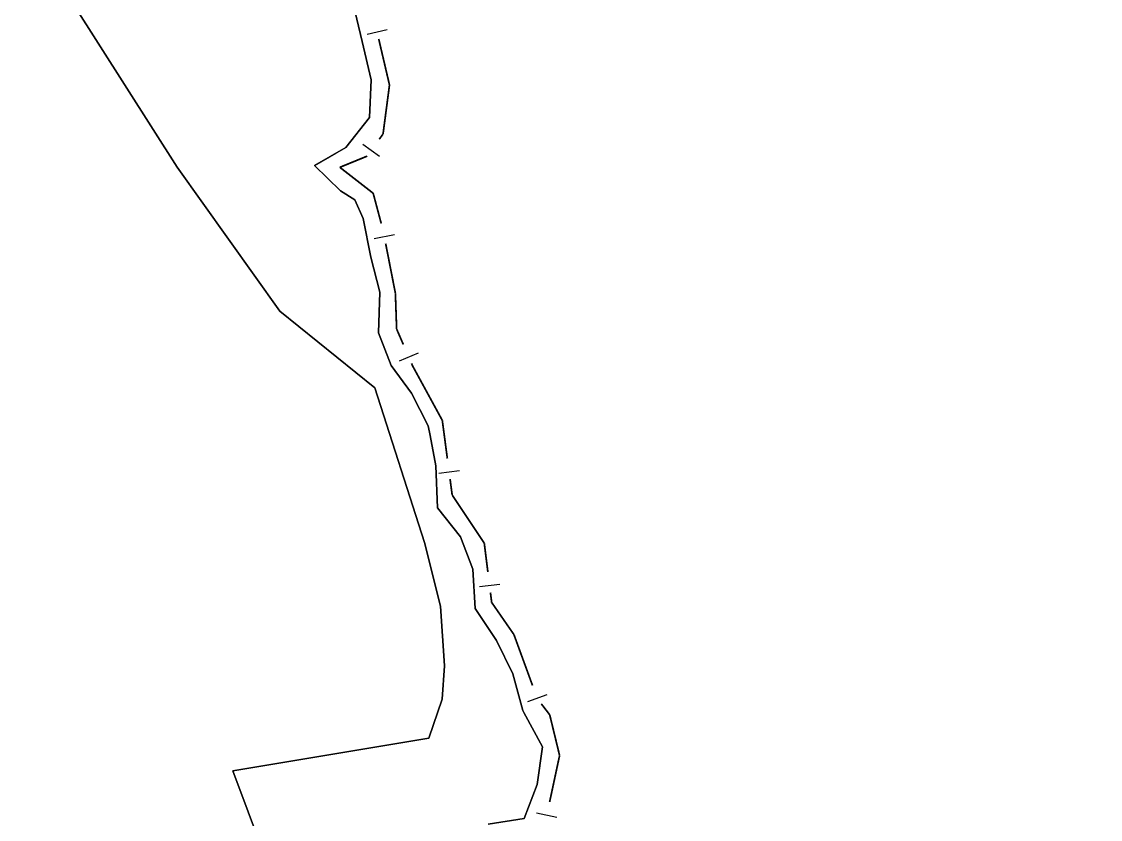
# Model space of a CAD drawing. Extents: x 207981 to 210201, y 4876477 to 4878908.
# Drawn here: x 208988.7 to 209145.5, y 4878624.9 to 4878740.9 of the extents above; entities that cross this region are included whole.
import ezdxf

# ---------------------------------------------------------------- set-up
doc = ezdxf.new("R2010")
doc.units = 0
doc.header["$LTSCALE"] = 1.5
doc.header["$MEASUREMENT"] = 0
for name, color, linetype in [('CD_MALHA_LOTES', 7, 'CONTINUOUS'), ('HD-CURSO-PERENE', 170, 'CONTINUOUS'), ('LM-LIM-SETORES-BAIRROS', 250, 'CONTINUOUS'), ('RU-QUADRA', 210, 'CONTINUOUS')]:
    doc.layers.add(name, color=color, linetype=linetype)

msp = doc.modelspace()

# ---------------------------------------------------------------- linework, layer by layer
at = {"layer": 'CD_MALHA_LOTES', "linetype": 'Continuous', "flags": 128}
for points in [[(208988.651637, 4878755.3133), (209011.257452, 4878719.747252), (209026.201723, 4878698.816981), (209039.980146, 4878687.651358), (209047.195705, 4878665.185095), (209049.553747, 4878655.897258), (209050.121778, 4878647.219241), (209049.760624, 4878642.39033), (209047.849144, 4878636.731572), (209019.36734, 4878631.988823), (209023.811533, 4878620.067765), (209029.240551, 4878606.657981), (209033.288548, 4878596.550368), (209040.735228, 4878579.524404), (209077.167846, 4878534.325493), (209083.206232, 4878525.157712), (209098.683309, 4878506.872215), (209098.103049, 4878506.147715), (209096.035459, 4878503.523466), (209095.502048, 4878502.623108), (209145.451913, 4878218.279486)], [(209056.486972, 4878624.204612), (209061.69762, 4878625.064535), (209063.568922, 4878629.973462), (209064.370272, 4878635.482229), (209061.653079, 4878640.447006), (209061.481251, 4878640.760965), (209060.072372, 4878646.099721), (209057.683288, 4878650.918572), (209054.594106, 4878655.577444), (209054.215408, 4878661.316132), (209052.436348, 4878666.015025), (209049.107036, 4878670.203998), (209048.868438, 4878676.322603), (209048.021109, 4878680.746422), (209047.759689, 4878682.111263), (209045.310586, 4878686.870127), (209042.351271, 4878690.909143), (209040.51222, 4878695.66802), (209040.733606, 4878701.54669), (209039.414674, 4878706.625507), (209038.285891, 4878712.274198), (209037.086413, 4878714.96356), (209035.006541, 4878716.283214), (209031.217076, 4878719.982288), (209035.768074, 4878722.591798), (209039.219382, 4878726.940888), (209039.460681, 4878732.439645), (209038.13186, 4878737.998353), (209036.833022, 4878743.477079)]]:
    msp.add_lwpolyline(points, dxfattribs=at)
at = {"layer": 'HD-CURSO-PERENE', "linetype": 'Continuous'}
msp.add_polyline3d([(209056.486972, 4878624.204612, 2.24908), (209061.69762, 4878625.064535, 2.24908), (209063.568922, 4878629.973462, 2.24908), (209064.370272, 4878635.482229, 2.24908), (209061.653079, 4878640.447006, 2.24908), (209061.481251, 4878640.760965, 2.24908), (209060.072372, 4878646.099721, 2.24908), (209057.683288, 4878650.918572, 2.24908), (209054.594106, 4878655.577444, 2.24908), (209054.215408, 4878661.316132, 2.24908), (209052.436348, 4878666.015025, 2.24908), (209049.107036, 4878670.203998, 2.24908), (209048.868438, 4878676.322603, 2.24908), (209048.021109, 4878680.746422, 2.24908), (209047.759689, 4878682.111263, 2.24908), (209045.310586, 4878686.870127, 2.24908), (209042.351271, 4878690.909143, 2.24908), (209040.51222, 4878695.66802, 2.24908), (209040.733606, 4878701.54669, 2.24908), (209039.414674, 4878706.625507, 2.24908), (209038.285891, 4878712.274198, 2.24908), (209037.086413, 4878714.96356, 2.24908), (209035.006541, 4878716.283214, 2.24908), (209031.217076, 4878719.982288, 2.24908), (209034.334913, 4878721.770034, 2.24908), (209035.768074, 4878722.591798, 2.24908), (209039.219382, 4878726.940888, 2.24908), (209039.460681, 4878732.439645, 2.24908), (209038.13186, 4878737.998353, 2.24908), (209036.833022, 4878743.477079, 2.24908)], dxfattribs=at)
at = {"layer": 'LM-LIM-SETORES-BAIRROS'}
for points in [[(209041.789684, 4878739.685435), (209038.868754, 4878739.001206)], [(209041.789684, 4878739.685435), (209038.868754, 4878739.001206)], [(209040.681603, 4878721.290779), (209038.249565, 4878723.047251)], [(209040.681603, 4878721.290779), (209038.249565, 4878723.047251)], [(209042.848614, 4878709.881377), (209039.904673, 4878709.304133)], [(209042.848614, 4878709.881377), (209039.904673, 4878709.304133)], [(209046.307182, 4878692.715059), (209043.554515, 4878691.522236)], [(209046.307182, 4878692.715059), (209043.554515, 4878691.522236)], [(209052.282628, 4878675.595703), (209049.308517, 4878675.202433)], [(209052.282628, 4878675.595703), (209049.308517, 4878675.202433)], [(209058.162504, 4878659.074787), (209055.18567, 4878658.702683)], [(209058.162504, 4878659.074787), (209055.18567, 4878658.702683)], [(209065.005757, 4878643.031121), (209062.187962, 4878642.001542)], [(209065.005757, 4878643.031121), (209062.187962, 4878642.001542)], [(209066.443111, 4878625.185369), (209063.510059, 4878625.815612)], [(209066.443111, 4878625.185369), (209063.510059, 4878625.815612)]]:
    msp.add_lwpolyline(points, dxfattribs=at)
at = {"layer": 'LM-LIM-SETORES-BAIRROS', "const_width": 0.25}
for points in [[(209042.124825, 4878731.677986), (209040.557295, 4878738.369677)], [(209042.124825, 4878731.677986), (209040.557295, 4878738.369677)], [(209041.187556, 4878724.553284), (209042.108239, 4878731.551909)], [(209041.187556, 4878724.553284), (209042.108239, 4878731.551909)], [(209042.108239, 4878731.551909), (209042.124825, 4878731.677986)], [(209042.108239, 4878731.551909), (209042.124825, 4878731.677986)], [(209040.636565, 4878723.790373), (209041.187556, 4878724.553284)], [(209040.636565, 4878723.790373), (209041.187556, 4878724.553284)], [(209037.969202, 4878720.961082), (209038.854859, 4878721.323396)], [(209037.969202, 4878720.961082), (209038.854859, 4878721.323396)], [(209038.854859, 4878721.323396), (209038.880093, 4878721.358336)], [(209038.854859, 4878721.323396), (209038.880093, 4878721.358336)], [(209034.907218, 4878719.708452), (209037.969202, 4878720.961082)], [(209034.907218, 4878719.708452), (209037.969202, 4878720.961082)], [(209035.453215, 4878719.283788), (209034.907218, 4878719.708452)], [(209035.453215, 4878719.283788), (209034.907218, 4878719.708452)], [(209039.75205, 4878715.940249), (209035.453215, 4878719.283788)], [(209039.75205, 4878715.940249), (209035.453215, 4878719.283788)], [(209039.894788, 4878715.404983), (209039.75205, 4878715.940249)], [(209039.894788, 4878715.404983), (209039.75205, 4878715.940249)], [(209040.925439, 4878711.540043), (209039.894788, 4878715.404983)], [(209040.925439, 4878711.540043), (209039.894788, 4878715.404983)], [(209042.981938, 4878701.405753), (209041.569058, 4878708.611441)], [(209042.981938, 4878701.405753), (209041.569058, 4878708.611441)], [(209043.004583, 4878700.749043), (209042.981938, 4878701.405753)], [(209043.004583, 4878700.749043), (209042.981938, 4878701.405753)], [(209043.161376, 4878696.202045), (209043.004583, 4878700.749043)], [(209043.161376, 4878696.202045), (209043.004583, 4878700.749043)], [(209043.340419, 4878695.78887), (209043.161376, 4878696.202045)], [(209043.340419, 4878695.78887), (209043.161376, 4878696.202045)], [(209044.135634, 4878693.953759), (209043.340419, 4878695.78887)], [(209044.135634, 4878693.953759), (209043.340419, 4878695.78887)], [(209045.494073, 4878690.818899), (209045.328456, 4878691.201092)], [(209045.494073, 4878690.818899), (209045.328456, 4878691.201092)], [(209045.773467, 4878690.306677), (209045.494073, 4878690.818899)], [(209045.773467, 4878690.306677), (209045.494073, 4878690.818899)], [(209049.800591, 4878682.923617), (209045.773467, 4878690.306677)], [(209049.800591, 4878682.923617), (209045.773467, 4878690.306677)], [(209049.877941, 4878682.338661), (209049.800591, 4878682.923617)], [(209049.877941, 4878682.338661), (209049.800591, 4878682.923617)], [(209050.533392, 4878677.381809), (209049.877941, 4878682.338661)], [(209050.533392, 4878677.381809), (209049.877941, 4878682.338661)], [(209051.236096, 4878672.067605), (209050.926662, 4878674.407698)], [(209051.236096, 4878672.067605), (209050.926662, 4878674.407698)], [(209051.590848, 4878671.535478), (209051.236096, 4878672.067605)], [(209051.590848, 4878671.535478), (209051.236096, 4878672.067605)], [(209055.90149, 4878665.069514), (209051.590848, 4878671.535478)], [(209055.90149, 4878665.069514), (209051.590848, 4878671.535478)], [(209055.929879, 4878664.842402), (209055.90149, 4878665.069514)], [(209055.929879, 4878664.842402), (209055.90149, 4878665.069514)], [(209056.426018, 4878660.873291), (209055.929879, 4878664.842402)], [(209056.426018, 4878660.873291), (209055.929879, 4878664.842402)], [(209056.978119, 4878656.45648), (209056.798122, 4878657.896457)], [(209056.978119, 4878656.45648), (209056.798122, 4878657.896457)], [(209057.290511, 4878656.005247), (209056.978119, 4878656.45648)], [(209057.290511, 4878656.005247), (209056.978119, 4878656.45648)], [(209060.208007, 4878651.791086), (209057.290511, 4878656.005247)], [(209060.208007, 4878651.791086), (209057.290511, 4878656.005247)], [(209060.508123, 4878650.969716), (209060.208007, 4878651.791086)], [(209060.508123, 4878650.969716), (209060.208007, 4878651.791086)], [(209062.910474, 4878644.394862), (209060.508123, 4878650.969716)], [(209062.910474, 4878644.394862), (209060.508123, 4878650.969716)], [(209065.411716, 4878640.127602), (209064.190671, 4878641.71496)], [(209065.411716, 4878640.127602), (209064.190671, 4878641.71496)], [(209065.646689, 4878639.158339), (209065.411716, 4878640.127602)], [(209065.646689, 4878639.158339), (209065.411716, 4878640.127602)], [(209066.847221, 4878634.206141), (209065.646689, 4878639.158339)], [(209066.847221, 4878634.206141), (209065.646689, 4878639.158339)], [(209066.657232, 4878633.321963), (209066.847221, 4878634.206141)], [(209066.657232, 4878633.321963), (209066.847221, 4878634.206141)], [(209065.396747, 4878627.455858), (209066.657232, 4878633.321963)], [(209065.396747, 4878627.455858), (209066.657232, 4878633.321963)]]:
    msp.add_lwpolyline(points, dxfattribs=at)
at = {"layer": 'RU-QUADRA', "linetype": 'Continuous'}
for points in [[(209011.257452, 4878719.747252), (208988.651637, 4878755.3133)], [(209026.201723, 4878698.816981), (209011.257452, 4878719.747252)], [(209039.980146, 4878687.651358), (209026.201723, 4878698.816981)], [(209047.195705, 4878665.185095), (209039.980146, 4878687.651358)], [(209049.553747, 4878655.897258), (209047.195705, 4878665.185095)], [(209050.121778, 4878647.219241), (209049.553747, 4878655.897258)], [(209049.760624, 4878642.39033), (209050.121778, 4878647.219241)], [(209047.849144, 4878636.731572), (209049.760624, 4878642.39033)], [(209019.36734, 4878631.988823), (209047.849144, 4878636.731572)], [(209023.811533, 4878620.067765), (209019.36734, 4878631.988823)]]:
    msp.add_lwpolyline(points, dxfattribs=at)
at = {"layer": 'RU-QUADRA', "linetype": 'Continuous', "flags": 128}
msp.add_lwpolyline([(209036.833022, 4878743.477079), (209038.13186, 4878737.998353), (209039.460681, 4878732.439645), (209039.219382, 4878726.940888), (209035.768074, 4878722.591798), (209031.217076, 4878719.982288), (209035.006541, 4878716.283214), (209037.086413, 4878714.96356), (209038.285891, 4878712.274198), (209039.414674, 4878706.625507), (209040.733606, 4878701.54669), (209040.51222, 4878695.66802), (209042.351271, 4878690.909143), (209045.310586, 4878686.870127), (209047.759689, 4878682.111263), (209048.021109, 4878680.746422), (209048.868438, 4878676.322603), (209049.107036, 4878670.203998), (209052.436348, 4878666.015025), (209054.215408, 4878661.316132), (209054.594106, 4878655.577444), (209057.683288, 4878650.918572), (209060.072372, 4878646.099721), (209061.481251, 4878640.760965), (209061.653079, 4878640.447006), (209064.370272, 4878635.482229), (209063.568922, 4878629.973462), (209061.69762, 4878625.064535), (209056.486972, 4878624.204612)], dxfattribs=at)

doc.saveas('drawing.dxf')
